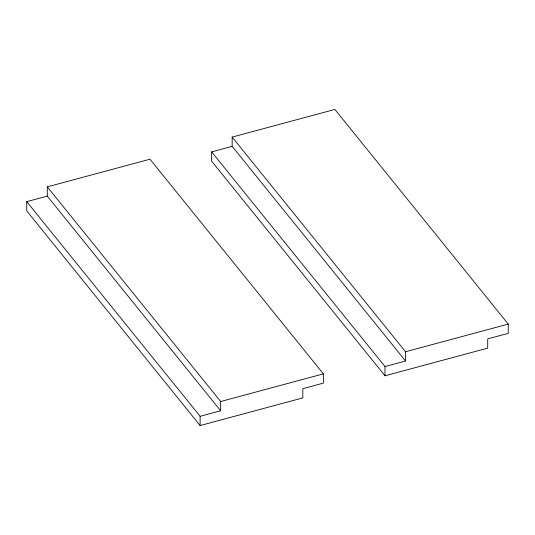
<?xml version="1.0" encoding="UTF-8"?>
<svg xmlns="http://www.w3.org/2000/svg" width="535" height="535" viewBox="0 0 535 535"><rect width="100%" height="100%" fill="white"/><g stroke="black" fill="none" stroke-linecap="round" stroke-linejoin="round"><path stroke-width="0.8" d="M47.294 196.118L47.294 186.862L150.001 159.216L323.374 373.871L323.374 383.127L302.83 388.657L302.83 397.906L200.123 425.559L26.75 210.897L26.75 201.648L47.294 196.118L220.667 410.773L200.123 416.304L26.75 201.648M232.17 146.343L232.17 137.094L334.877 109.441L508.25 324.103L508.25 333.352L487.706 338.882L487.706 348.138L384.999 375.784L211.626 161.129L211.626 151.873L232.17 146.343L405.543 361.005L384.999 366.535L211.626 151.873M47.294 186.862L220.667 401.524L323.374 373.871M232.17 137.094L405.543 351.749L508.25 324.103M405.543 351.749L405.543 361.005M384.999 366.535L384.999 375.784M220.667 401.524L220.667 410.773M200.123 416.304L200.123 425.559"/></g></svg>
